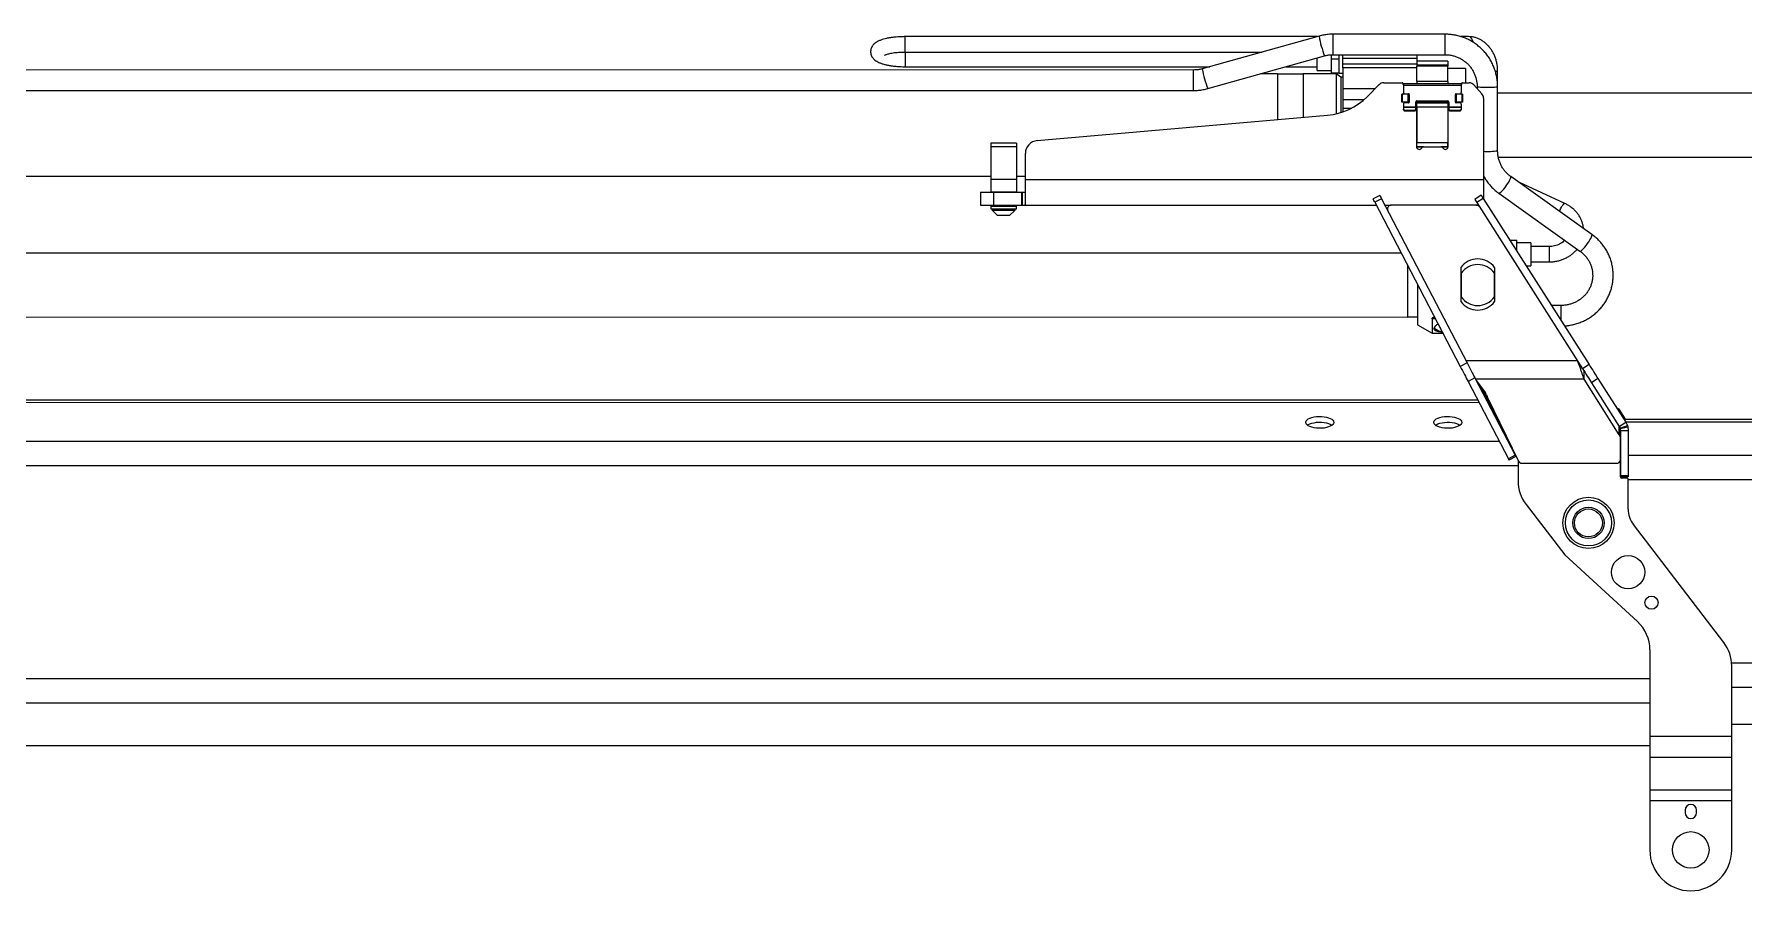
# Model space of a CAD drawing. Header units: millimetres. Extents: x 157 to 416, y 629 to 713.
# Drawn here: x 345.88 to 372.6, y 699.93 to 713.32 of the extents above; entities that cross this region are included whole.
import ezdxf

# ---------------------------------------------------------------- set-up
doc = ezdxf.new("R2010")
doc.units = ezdxf.units.MM

msp = doc.modelspace()

# ---------------------------------------------------------------- linework, layer by layer
at = {"color": 7, "linetype": 'Continuous', "lineweight": 15}
for p, q in [((365.932, 713.278), (359.492, 713.278)), ((365.961, 713.286), (364.137, 712.775)), ((367.932, 713.316), (366.184, 713.316)), ((368.299, 713.278), (368.179, 713.278)), ((359.492, 713.038), (365.075, 713.038)), ((364.223, 712.467), (366.047, 712.978)), ((365.932, 712.748), (365.932, 712.946)), ((366.152, 712.995), (366.152, 712.928)), ((366.272, 712.928), (366.152, 712.928)), ((366.152, 712.928), (366.152, 712.708)), ((366.184, 712.996), (367.932, 712.996)), ((366.272, 712.996), (366.272, 712.928)), ((366.272, 712.928), (366.272, 712.818)), ((366.332, 712.942), (366.332, 712.996)), ((366.332, 712.942), (367.492, 712.942)), ((366.332, 712.847), (366.332, 712.942)), ((367.492, 712.996), (367.492, 712.942)), ((367.492, 712.942), (367.492, 712.897)), ((367.972, 712.897), (367.492, 712.897)), ((367.492, 712.897), (367.492, 712.831)), ((367.972, 712.897), (367.972, 712.831)), ((364, 712.757), (325.091, 712.758)), ((359.492, 712.808), (364.254, 712.808)), ((365.312, 712.697), (365.046, 712.697)), ((365.712, 712.692), (365.312, 712.692)), ((365.441, 712.808), (365.932, 712.808)), ((366.231, 712.697), (365.712, 712.697)), ((365.932, 712.748), (366.152, 712.748)), ((366.272, 712.708), (366.152, 712.708)), ((366.302, 712.647), (366.231, 712.697)), ((366.272, 712.818), (366.272, 712.708)), ((366.272, 712.708), (366.332, 712.708)), ((366.332, 712.647), (366.302, 712.647)), ((367.492, 712.847), (366.332, 712.847)), ((367.492, 712.789), (366.332, 712.789)), ((366.332, 712.789), (366.332, 712.468)), ((367.972, 712.831), (367.492, 712.831)), ((367.492, 712.831), (367.492, 712.817)), ((367.972, 712.817), (367.492, 712.817)), ((367.972, 712.831), (367.972, 712.817)), ((368.252, 712.779), (367.972, 712.779)), ((368.753, 712.397), (368.752, 712.738)), ((325.091, 712.438), (364, 712.437)), ((366.714, 712.34), (366.903, 712.528)), ((366.973, 712.557), (367.262, 712.557)), ((367.257, 712.257), (367.257, 712.377)), ((367.267, 712.377), (367.257, 712.377)), ((367.267, 712.257), (367.267, 712.377)), ((367.352, 712.377), (367.267, 712.377)), ((367.272, 712.547), (367.272, 712.537)), ((367.282, 712.547), (367.282, 712.522)), ((367.282, 712.547), (368.182, 712.547)), ((367.282, 712.522), (368.182, 712.522)), ((367.282, 712.522), (367.282, 712.405)), ((367.302, 712.385), (367.362, 712.385)), ((367.352, 712.257), (367.352, 712.377)), ((367.362, 712.377), (367.352, 712.377)), ((367.362, 712.257), (367.362, 712.377)), ((367.372, 712.377), (367.362, 712.377)), ((367.372, 712.375), (367.372, 712.255)), ((367.972, 712.577), (367.492, 712.577)), ((367.492, 712.577), (367.492, 712.547)), ((367.972, 712.577), (367.972, 712.547)), ((368.102, 712.377), (368.092, 712.377)), ((368.092, 712.255), (368.092, 712.375)), ((368.102, 712.385), (368.162, 712.385)), ((368.102, 712.257), (368.102, 712.377)), ((368.112, 712.377), (368.102, 712.377)), ((368.112, 712.257), (368.112, 712.377)), ((368.197, 712.377), (368.112, 712.377)), ((368.182, 712.547), (368.182, 712.522)), ((368.182, 712.522), (368.182, 712.405)), ((368.192, 712.537), (368.192, 712.547)), ((368.197, 712.257), (368.197, 712.377)), ((368.202, 712.557), (368.307, 712.557)), ((368.207, 712.257), (368.207, 712.377)), ((368.382, 712.524), (368.506, 712.386)), ((368.432, 712.498), (368.432, 712.468)), ((368.752, 711.495), (368.752, 712.498)), ((410.672, 712.395), (368.752, 712.397)), ((366.332, 712.294), (366.332, 712.163)), ((366.332, 712.163), (366.332, 712.107)), ((366.332, 712.101), (366.332, 712.107)), ((367.267, 712.257), (367.257, 712.257)), ((367.352, 712.257), (367.267, 712.257)), ((367.282, 712.225), (367.282, 712.184)), ((367.282, 712.225), (367.282, 712.225)), ((367.282, 712.184), (367.472, 712.184)), ((367.282, 712.184), (367.282, 712.174)), ((367.282, 712.174), (367.282, 712.143)), ((367.282, 712.174), (367.472, 712.174)), ((367.282, 712.133), (367.282, 712.143)), ((367.362, 712.245), (367.302, 712.245)), ((367.302, 712.245), (367.302, 712.245)), ((367.362, 712.245), (367.302, 712.245)), ((367.302, 712.129), (367.302, 712.119)), ((367.302, 712.129), (367.452, 712.129)), ((367.302, 712.119), (367.452, 712.119)), ((367.362, 712.257), (367.352, 712.257)), ((367.372, 712.257), (367.362, 712.257)), ((367.362, 712.245), (367.362, 712.245)), ((367.452, 712.119), (367.452, 712.129)), ((367.472, 712.184), (367.472, 712.257)), ((367.992, 712.257), (367.472, 712.257)), ((367.472, 712.174), (367.472, 712.184)), ((367.472, 712.143), (367.472, 712.174)), ((367.472, 712.143), (367.472, 712.133)), ((367.487, 712.237), (367.487, 711.557)), ((367.492, 712.277), (367.972, 712.277)), ((367.492, 712.257), (367.492, 712.237)), ((367.972, 712.237), (367.492, 712.237)), ((367.492, 712.177), (367.492, 712.237)), ((367.972, 712.237), (367.492, 712.237)), ((367.972, 712.177), (367.492, 712.177)), ((367.492, 712.177), (367.492, 711.617)), ((367.972, 712.257), (367.972, 712.237)), ((367.972, 712.237), (367.972, 712.177)), ((367.972, 712.177), (367.972, 711.617)), ((367.977, 711.557), (367.977, 712.237)), ((367.992, 712.257), (367.992, 712.184)), ((367.992, 712.184), (368.182, 712.184)), ((367.992, 712.184), (367.992, 712.174)), ((367.992, 712.174), (367.992, 712.143)), ((367.992, 712.174), (368.182, 712.174)), ((367.992, 712.133), (367.992, 712.143)), ((368.012, 712.129), (368.012, 712.119)), ((368.012, 712.129), (368.162, 712.129)), ((368.012, 712.119), (368.162, 712.119)), ((368.102, 712.257), (368.092, 712.257)), ((368.162, 712.245), (368.102, 712.245)), ((368.102, 712.245), (368.102, 712.245)), ((368.162, 712.245), (368.102, 712.245)), ((368.197, 712.257), (368.112, 712.257)), ((368.162, 712.245), (368.162, 712.245)), ((368.162, 712.119), (368.162, 712.129)), ((368.182, 712.225), (368.182, 712.184)), ((368.182, 712.225), (368.182, 712.225)), ((368.182, 712.184), (368.182, 712.174)), ((368.182, 712.174), (368.182, 712.143)), ((368.182, 712.143), (368.182, 712.133)), ((368.207, 712.257), (368.197, 712.257)), ((368.532, 712.319), (368.532, 711.045)), ((361.555, 711.654), (366.094, 712.051)), ((361.232, 711.616), (360.832, 711.616)), ((360.832, 711.616), (360.832, 711.556)), ((361.232, 711.556), (360.832, 711.556)), ((360.832, 711.556), (360.832, 711.048)), ((361.232, 711.616), (361.232, 711.556)), ((361.232, 711.556), (361.232, 711.048)), ((367.972, 711.617), (367.492, 711.617)), ((367.492, 711.557), (367.492, 711.617)), ((367.492, 711.557), (367.596, 711.557)), ((367.492, 711.538), (367.492, 711.557)), ((367.596, 711.557), (367.868, 711.557)), ((367.868, 711.557), (367.972, 711.557)), ((367.972, 711.557), (367.972, 711.617)), ((367.972, 711.538), (367.972, 711.557)), ((361.372, 711.046), (361.372, 711.454)), ((368.762, 711.397), (410.672, 711.395)), ((322.798, 711.099), (360.832, 711.098)), ((361.232, 711.048), (360.832, 711.048)), ((360.832, 711.048), (360.832, 710.848)), ((361.232, 711.098), (361.372, 711.098)), ((361.372, 711.046), (368.532, 711.045)), ((370.225, 710.188), (368.957, 711.092)), ((369.805, 710.669), (369.082, 711.003)), ((360.672, 710.846), (360.672, 710.646)), ((361.232, 710.848), (360.832, 710.848)), ((360.872, 710.846), (360.872, 710.646)), ((360.872, 710.846), (361.312, 710.846)), ((360.892, 710.848), (360.892, 710.846)), ((361.172, 710.846), (361.172, 710.848)), ((361.312, 710.846), (361.312, 710.646)), ((361.312, 710.846), (361.327, 710.846)), ((361.327, 710.646), (361.327, 710.846)), ((366.912, 710.798), (366.806, 710.743)), ((366.94, 710.745), (366.834, 710.69)), ((366.94, 710.745), (368.275, 708.181)), ((368.496, 710.8), (368.394, 710.736)), ((368.394, 710.736), (368.427, 710.685)), ((368.528, 710.75), (368.427, 710.685)), ((368.528, 710.75), (370.182, 708.153)), ((368.771, 710.832), (370.039, 709.927)), ((360.832, 710.628), (360.832, 710.588)), ((360.852, 710.588), (360.852, 710.568)), ((360.852, 710.568), (360.938, 710.482)), ((360.872, 710.646), (361.312, 710.646)), ((360.892, 710.646), (360.892, 710.628)), ((361.126, 710.482), (361.212, 710.568)), ((361.172, 710.628), (361.172, 710.646)), ((361.212, 710.568), (361.212, 710.588)), ((361.232, 710.588), (361.232, 710.628)), ((361.312, 710.646), (361.327, 710.646)), ((361.327, 710.646), (366.857, 710.645)), ((366.834, 710.69), (368.168, 708.125)), ((366.992, 710.645), (367.091, 710.645)), ((368.419, 710.645), (367.091, 710.645)), ((368.419, 710.645), (368.452, 710.645)), ((368.427, 710.685), (370.081, 708.088)), ((368.944, 710.097), (369.052, 710.097)), ((369.052, 709.927), (369.052, 710.097)), ((369.272, 710.057), (369.052, 710.057)), ((369.557, 709.998), (369.272, 709.998)), ((367.246, 709.897), (327.094, 709.898)), ((369.199, 709.697), (369.272, 709.697)), ((369.272, 709.758), (369.557, 709.758)), ((368.177, 709.665), (368.177, 709.145)), ((368.182, 709.583), (368.182, 709.21)), ((368.702, 709.21), (368.702, 709.583)), ((368.707, 709.145), (368.707, 709.665)), ((327.448, 708.898), (367.342, 708.897)), ((367.342, 708.902), (367.502, 708.902)), ((369.738, 709.076), (369.594, 709.076)), ((367.502, 708.777), (367.727, 708.647)), ((367.727, 708.647), (367.897, 708.647)), ((368.275, 708.181), (368.168, 708.125)), ((370.003, 708.21), (368.26, 708.21)), ((370.024, 708.162), (370.003, 708.21)), ((370.038, 708.123), (370.024, 708.162)), ((370.182, 708.153), (370.081, 708.088)), ((368.396, 707.948), (368.29, 707.892)), ((368.29, 707.892), (368.921, 706.68)), ((368.375, 707.988), (368.396, 707.942)), ((368.396, 707.948), (369.027, 706.736)), ((368.417, 707.907), (368.561, 707.712)), ((368.442, 707.873), (368.557, 707.663)), ((368.455, 707.855), (368.87, 707.07)), ((370.105, 707.927), (370.105, 708.05)), ((370.654, 707.055), (370.105, 707.927)), ((370.32, 707.936), (370.219, 707.871)), ((370.219, 707.871), (370.654, 707.189)), ((370.32, 707.936), (370.755, 707.254)), ((328.265, 707.605), (368.44, 707.604)), ((368.52, 707.767), (368.656, 707.511)), ((368.575, 707.604), (368.588, 707.604)), ((368.577, 707.681), (368.587, 707.654)), ((368.592, 707.642), (369.078, 706.644)), ((370.75, 707.301), (370.65, 707.458)), ((370.725, 707.301), (412.95, 707.299)), ((370.654, 707.189), (370.755, 707.254)), ((370.654, 707.189), (370.666, 707.163)), ((370.666, 707.163), (370.78, 707.201)), ((370.666, 707.163), (370.669, 707.154)), ((370.669, 707.154), (370.785, 707.183)), ((370.669, 707.154), (370.672, 707.125)), ((370.672, 706.997), (370.672, 707.138)), ((370.672, 707.125), (370.792, 707.125)), ((370.672, 707.125), (370.672, 706.417)), ((370.672, 706.658), (370.672, 706.997)), ((370.755, 707.254), (370.78, 707.201)), ((370.78, 707.201), (370.785, 707.183)), ((370.785, 707.183), (370.792, 707.125)), ((370.792, 707.125), (370.792, 706.417)), ((369.027, 706.736), (368.921, 706.68)), ((369.037, 706.717), (368.93, 706.662)), ((369.072, 706.657), (369.072, 706.649)), ((369.072, 706.649), (369.072, 706.334)), ((369.135, 706.615), (370.612, 706.615)), ((370.672, 706.4), (370.672, 706.658)), ((370.792, 706.417), (370.672, 706.417)), ((370.672, 706.417), (370.672, 706.4)), ((370.792, 706.4), (370.672, 706.4)), ((370.772, 706.38), (370.692, 706.38)), ((370.792, 706.417), (370.792, 706.4)), ((370.792, 705.897), (370.792, 706.36)), ((369.196, 705.969), (369.801, 705.18)), ((372.288, 703.811), (370.874, 705.653)), ((369.801, 705.18), (370.937, 704.139)), ((371.132, 703.696), (371.132, 702.348)), ((372.412, 702.348), (372.412, 703.446)), ((414.652, 702.526), (372.412, 702.528)), ((371.132, 702.197), (330.892, 702.198)), ((371.132, 702.348), (372.412, 702.348)), ((371.132, 702.02), (372.412, 702.02)), ((371.132, 702.02), (371.132, 701.507)), ((372.412, 701.507), (372.412, 702.02)), ((371.132, 701.507), (372.412, 701.507)), ((371.132, 701.344), (371.131, 700.572)), ((371.132, 701.344), (372.412, 701.344)), ((371.682, 701.191), (371.682, 701.151)), ((371.862, 701.151), (371.862, 701.191)), ((372.411, 700.571), (372.412, 701.344))]:
    msp.add_line(p, q, dxfattribs=at)
at = {"color": 8, "linetype": 'Continuous', "lineweight": 15}
for p, q in [((359.492, 713.038), (359.492, 712.97)), ((364, 712.437), (364, 712.757)), ((366.332, 712.468), (366.843, 712.468)), ((366.332, 712.294), (366.665, 712.294)), ((366.332, 712.163), (366.476, 712.163)), ((366.332, 712.107), (366.35, 712.107)), ((367.487, 712.163), (367.492, 712.163)), ((367.487, 712.107), (367.492, 712.107)), ((367.487, 711.687), (367.492, 711.687)), ((367.487, 711.631), (367.492, 711.631)), ((367.596, 711.557), (367.492, 711.557)), ((367.972, 711.557), (367.868, 711.557)), ((369.557, 709.998), (369.557, 709.758)), ((367.782, 708.867), (367.727, 708.867)), ((369.738, 709.076), (369.738, 708.849)), ((370.024, 708.178), (370.024, 708.162)), ((370.038, 708.156), (370.038, 708.123)), ((370.105, 707.927), (368.407, 707.927)), ((328.285, 707.566), (368.46, 707.564)), ((368.596, 707.564), (368.609, 707.564)), ((370.65, 707.418), (370.65, 707.458)), ((370.654, 707.055), (370.654, 707.187)), ((370.75, 707.261), (412.975, 707.26)), ((328.601, 706.96), (368.776, 706.959)), ((368.911, 706.959), (368.925, 706.959)), ((370.672, 706.74), (370.672, 706.74)), ((370.792, 706.74), (413.036, 706.738)), ((328.799, 706.58), (369.072, 706.578)), ((370.792, 706.359), (413.036, 706.358)), ((414.652, 703.487), (372.41, 703.488)), ((371.132, 703.242), (330.888, 703.244)), ((414.652, 703.106), (372.412, 703.108)), ((371.132, 702.861), (330.892, 702.863))]:
    msp.add_line(p, q, dxfattribs=at)
at = {"color": 8, "linetype": 'Continuous', "lineweight": 15, "flags": 128}
for points in [[(359.492, 713.038), (359.492, 713.039), (359.492, 713.047), (359.492, 713.062), (359.492, 713.082), (359.492, 713.108), (359.492, 713.137), (359.492, 713.167), (359.492, 713.196), (359.492, 713.223), (359.492, 713.246), (359.492, 713.264), (359.492, 713.275), (359.492, 713.278)], [(366.184, 712.996), (366.184, 712.998), (366.184, 713.006), (366.184, 713.022), (366.184, 713.043), (366.184, 713.07), (366.184, 713.101), (366.184, 713.135), (366.184, 713.169), (366.184, 713.203), (366.184, 713.235), (366.184, 713.263), (366.184, 713.286), (366.184, 713.303), (366.184, 713.314), (366.184, 713.316)], [(367.932, 712.996), (367.932, 712.998), (367.932, 713.006), (367.932, 713.022), (367.932, 713.043), (367.932, 713.07), (367.932, 713.101), (367.932, 713.135), (367.932, 713.169), (367.932, 713.203), (367.932, 713.235), (367.932, 713.263), (367.932, 713.286), (367.932, 713.303), (367.932, 713.314), (367.932, 713.316)], [(368.369, 713.19), (368.368, 713.196), (368.36, 713.223), (368.349, 713.246), (368.334, 713.263), (368.317, 713.274), (368.299, 713.278)], [(359.492, 712.97), (359.492, 712.941), (359.492, 712.911), (359.492, 712.882), (359.492, 712.856), (359.492, 712.834), (359.492, 712.819), (359.492, 712.81), (359.492, 712.808)], [(368.717, 712.738), (368.732, 712.738), (368.745, 712.738), (368.752, 712.738), (368.752, 712.738)], [(368.432, 712.498), (368.435, 712.496), (368.445, 712.494), (368.463, 712.492), (368.486, 712.49), (368.514, 712.489), (368.546, 712.488), (368.58, 712.488), (368.614, 712.488), (368.648, 712.489), (368.679, 712.489), (368.706, 712.491), (368.727, 712.492), (368.742, 712.494), (368.751, 712.496), (368.752, 712.498)], [(368.771, 710.832), (368.773, 710.831), (368.782, 710.833), (368.794, 710.841), (368.81, 710.854), (368.828, 710.873), (368.847, 710.896), (368.868, 710.922), (368.888, 710.949), (368.908, 710.978), (368.925, 711.005), (368.939, 711.031), (368.95, 711.053), (368.957, 711.071), (368.96, 711.084), (368.958, 711.092), (368.957, 711.092)], [(369.719, 710.549), (369.723, 710.559), (369.735, 710.586), (369.749, 710.612), (369.763, 710.634), (369.777, 710.652), (369.789, 710.664), (369.799, 710.67), (369.805, 710.669)], [(370.039, 709.927), (370.041, 709.926), (370.05, 709.928), (370.062, 709.936), (370.077, 709.95), (370.096, 709.968), (370.115, 709.991), (370.136, 710.017), (370.156, 710.045), (370.176, 710.073), (370.193, 710.101), (370.207, 710.126), (370.218, 710.149), (370.225, 710.167), (370.228, 710.18), (370.226, 710.187), (370.225, 710.188)]]:
    msp.add_lwpolyline(points, dxfattribs=at)
at = {"color": 7, "linetype": 'Continuous', "lineweight": 15, "flags": 128}
for points in [[(365.312, 712.697), (365.312, 712.697), (365.312, 712.692), (365.312, 712.68), (365.312, 712.661), (365.312, 712.635), (365.312, 712.602), (365.312, 712.564), (365.312, 712.52), (365.312, 712.47), (365.312, 712.415), (365.312, 712.355), (365.312, 712.292), (365.312, 712.225), (365.312, 712.155), (365.312, 712.083), (365.312, 712.01), (365.312, 711.982)], [(365.712, 712.697), (365.712, 712.697), (365.712, 712.692), (365.712, 712.68), (365.712, 712.661), (365.712, 712.635), (365.712, 712.602), (365.712, 712.564), (365.712, 712.519), (365.712, 712.47), (365.712, 712.415), (365.712, 712.355), (365.712, 712.292), (365.712, 712.225), (365.712, 712.155), (365.712, 712.083), (365.712, 712.017)], [(366.231, 712.697), (366.231, 712.697), (366.231, 712.692), (366.231, 712.68), (366.231, 712.66), (366.231, 712.635), (366.231, 712.602), (366.231, 712.564), (366.231, 712.519), (366.231, 712.47), (366.231, 712.415), (366.231, 712.355), (366.231, 712.292), (366.231, 712.225), (366.231, 712.155), (366.231, 712.083), (366.231, 712.072)], [(366.302, 712.647), (366.302, 712.645), (366.302, 712.637), (366.302, 712.621), (366.302, 712.599), (366.302, 712.57), (366.302, 712.534), (366.302, 712.493), (366.302, 712.447), (366.302, 712.395), (366.302, 712.338), (366.302, 712.278), (366.302, 712.213), (366.302, 712.146), (366.302, 712.091)], [(367.492, 712.577), (367.492, 712.619), (367.492, 712.659), (367.492, 712.697), (367.492, 712.732), (367.492, 712.761), (367.492, 712.785), (367.492, 712.803), (367.492, 712.814), (367.492, 712.817)], [(367.972, 712.577), (367.972, 712.619), (367.972, 712.659), (367.972, 712.697), (367.972, 712.732), (367.972, 712.761), (367.972, 712.785), (367.972, 712.803), (367.972, 712.814), (367.972, 712.817)], [(368.252, 712.779), (368.252, 712.775), (368.252, 712.765), (368.252, 712.748), (368.252, 712.724), (368.252, 712.696), (368.252, 712.663), (368.252, 712.626), (368.252, 712.588), (368.252, 712.557)], [(366.332, 712.468), (366.332, 712.448), (366.332, 712.426), (366.332, 712.404), (366.332, 712.381), (366.332, 712.359), (366.332, 712.336), (366.332, 712.315), (366.332, 712.294)], [(361.232, 711.048), (361.232, 711.009), (361.232, 710.971), (361.232, 710.936), (361.232, 710.906), (361.232, 710.881), (361.232, 710.863), (361.232, 710.851), (361.232, 710.848)], [(361.372, 710.655), (361.372, 710.671), (361.372, 710.693), (361.372, 710.721), (361.372, 710.756), (361.372, 710.796), (361.372, 710.84), (361.372, 710.888), (361.372, 710.939), (361.372, 710.992), (361.372, 711.046)], [(368.532, 711.045), (368.532, 710.988), (368.532, 710.933), (368.532, 710.879), (368.532, 710.829), (368.532, 710.783), (368.532, 710.743)], [(360.672, 710.846), (360.676, 710.846), (360.687, 710.846), (360.706, 710.846), (360.73, 710.846), (360.761, 710.846), (360.795, 710.846), (360.833, 710.846), (360.872, 710.846)], [(366.912, 710.798), (366.914, 710.796), (366.917, 710.789), (366.924, 710.777), (366.931, 710.762), (366.94, 710.745)], [(368.496, 710.8), (368.496, 710.8), (368.498, 710.797), (368.503, 710.789), (368.51, 710.778), (368.518, 710.765), (368.528, 710.75)], [(360.672, 710.646), (360.676, 710.646), (360.687, 710.646), (360.706, 710.646), (360.73, 710.646), (360.761, 710.646), (360.795, 710.646), (360.833, 710.646), (360.872, 710.646)], [(360.832, 710.628), (360.834, 710.628), (360.843, 710.628), (360.859, 710.628), (360.881, 710.628), (360.908, 710.628), (360.94, 710.628), (360.976, 710.628), (361.013, 710.628), (361.051, 710.628), (361.088, 710.628), (361.124, 710.628), (361.156, 710.628), (361.183, 710.628), (361.205, 710.628), (361.221, 710.628), (361.23, 710.628), (361.232, 710.628)], [(360.832, 710.588), (360.834, 710.588), (360.843, 710.588), (360.859, 710.588), (360.881, 710.588), (360.908, 710.588), (360.94, 710.588), (360.976, 710.588), (361.013, 710.588), (361.051, 710.588), (361.088, 710.588), (361.124, 710.588), (361.156, 710.588), (361.183, 710.588), (361.205, 710.588), (361.221, 710.588), (361.23, 710.588), (361.232, 710.588)], [(360.852, 710.568), (360.852, 710.568), (360.858, 710.568), (360.87, 710.568), (360.89, 710.568), (360.915, 710.568), (360.945, 710.568), (360.978, 710.568), (361.014, 710.568), (361.05, 710.568), (361.086, 710.568), (361.119, 710.568), (361.149, 710.568), (361.174, 710.568), (361.194, 710.568), (361.206, 710.568), (361.212, 710.568), (361.212, 710.568)], [(361.126, 710.482), (361.125, 710.482), (361.117, 710.482), (361.103, 710.482), (361.083, 710.482), (361.058, 710.482), (361.032, 710.482), (361.005, 710.482), (360.981, 710.482), (360.961, 710.482), (360.946, 710.482), (360.939, 710.482), (360.938, 710.482)], [(369.272, 710.057), (369.272, 710.053), (369.272, 710.042), (369.272, 710.024), (369.272, 710.001), (369.272, 709.972), (369.272, 709.939), (369.272, 709.904), (369.272, 709.867), (369.272, 709.831), (369.272, 709.797), (369.272, 709.766), (369.272, 709.74), (369.272, 709.719), (369.272, 709.705), (369.272, 709.697), (369.272, 709.697)], [(367.342, 709.713), (367.342, 709.7), (367.342, 709.651), (367.342, 709.598), (367.342, 709.543), (367.342, 709.485), (367.342, 709.426), (367.342, 709.367), (367.342, 709.308), (367.342, 709.251), (367.342, 709.195), (367.342, 709.142), (367.342, 709.093), (367.342, 709.048), (367.342, 709.008), (367.342, 708.974), (367.342, 708.945), (367.342, 708.923), (367.342, 708.907), (367.342, 708.899), (367.342, 708.897)], [(367.502, 709.406), (367.502, 709.364), (367.502, 709.298), (367.502, 709.234), (367.502, 709.171), (367.502, 709.111), (367.502, 709.054), (367.502, 709.001), (367.502, 708.952), (367.502, 708.909), (367.502, 708.871), (367.502, 708.839), (367.502, 708.813), (367.502, 708.794), (367.502, 708.782), (367.502, 708.777), (367.502, 708.777)], [(367.727, 708.867), (367.727, 708.818), (367.727, 708.774), (367.727, 708.736), (367.727, 708.704), (367.727, 708.679), (367.727, 708.661), (367.727, 708.65), (367.727, 708.647)], [(367.887, 708.666), (367.854, 708.673), (367.824, 708.683), (367.799, 708.695), (367.78, 708.709), (367.767, 708.724), (367.764, 708.732)], [(368.168, 708.125), (368.185, 708.094), (368.201, 708.062), (368.217, 708.031), (368.233, 708.001), (368.248, 707.972), (368.263, 707.944), (368.277, 707.917), (368.29, 707.892)], [(368.275, 708.181), (368.291, 708.149), (368.308, 708.118), (368.324, 708.087), (368.34, 708.056), (368.355, 708.027), (368.369, 707.999), (368.383, 707.973), (368.396, 707.948)], [(370.081, 708.088), (370.1, 708.059), (370.118, 708.03), (370.137, 708.001), (370.154, 707.973), (370.172, 707.946), (370.188, 707.919), (370.204, 707.895), (370.219, 707.871)], [(370.182, 708.153), (370.201, 708.123), (370.219, 708.094), (370.238, 708.065), (370.256, 708.037), (370.273, 708.01), (370.29, 707.984), (370.305, 707.959), (370.32, 707.936)], [(366.192, 707.251), (366.188, 707.235), (366.178, 707.219), (366.161, 707.204), (366.137, 707.19), (366.109, 707.179), (366.076, 707.17), (366.04, 707.163), (366.001, 707.159), (365.962, 707.159), (365.923, 707.161), (365.885, 707.166), (365.851, 707.174), (365.82, 707.184), (365.794, 707.197), (365.774, 707.211), (365.76, 707.227), (365.753, 707.243), (365.753, 707.26), (365.76, 707.276), (365.774, 707.292), (365.794, 707.306), (365.82, 707.319), (365.851, 707.329), (365.885, 707.337), (365.923, 707.342), (365.962, 707.344), (366.001, 707.344), (366.04, 707.34), (366.076, 707.333), (366.109, 707.324), (366.137, 707.313), (366.161, 707.299), (366.178, 707.284), (366.188, 707.268), (366.192, 707.251)], [(368.192, 707.251), (368.188, 707.235), (368.178, 707.219), (368.161, 707.204), (368.137, 707.19), (368.109, 707.179), (368.076, 707.17), (368.04, 707.163), (368.001, 707.159), (367.962, 707.159), (367.923, 707.161), (367.885, 707.166), (367.851, 707.174), (367.82, 707.184), (367.794, 707.197), (367.774, 707.211), (367.76, 707.227), (367.753, 707.243), (367.753, 707.26), (367.76, 707.276), (367.774, 707.292), (367.794, 707.306), (367.82, 707.319), (367.851, 707.329), (367.885, 707.337), (367.923, 707.342), (367.962, 707.344), (368.001, 707.344), (368.04, 707.34), (368.076, 707.333), (368.109, 707.324), (368.137, 707.313), (368.161, 707.299), (368.178, 707.284), (368.188, 707.268), (368.192, 707.251)], [(365.78, 707.206), (365.794, 707.216), (365.82, 707.228), (365.851, 707.238), (365.885, 707.246), (365.923, 707.252), (365.962, 707.254), (366.001, 707.253), (366.04, 707.249), (366.076, 707.243), (366.109, 707.234), (366.137, 707.222), (366.161, 707.209), (366.164, 707.206)], [(367.78, 707.206), (367.794, 707.215), (367.82, 707.228), (367.851, 707.238), (367.885, 707.246), (367.923, 707.251), (367.962, 707.254), (368.001, 707.253), (368.04, 707.249), (368.076, 707.243), (368.109, 707.233), (368.137, 707.222), (368.161, 707.208), (368.164, 707.206)], [(369.027, 706.736), (369.029, 706.732), (369.031, 706.728), (369.033, 706.725), (369.034, 706.722), (369.035, 706.72), (369.036, 706.719), (369.036, 706.718), (369.037, 706.717)], [(371.132, 702.348), (371.132, 702.3), (371.132, 702.253), (371.132, 702.207), (371.132, 702.163), (371.132, 702.122), (371.132, 702.084), (371.132, 702.05), (371.132, 702.02)], [(372.412, 702.02), (372.412, 702.05), (372.412, 702.084), (372.412, 702.122), (372.412, 702.163), (372.412, 702.207), (372.412, 702.253), (372.412, 702.3), (372.412, 702.348)], [(371.132, 701.507), (371.132, 701.492), (371.132, 701.475), (371.132, 701.456), (371.132, 701.436), (371.132, 701.414), (371.132, 701.391), (371.132, 701.368), (371.132, 701.344)], [(372.412, 701.344), (372.412, 701.367), (372.412, 701.391), (372.412, 701.414), (372.412, 701.436), (372.412, 701.456), (372.412, 701.475), (372.412, 701.492), (372.412, 701.507)]]:
    msp.add_lwpolyline(points, dxfattribs=at)
at = {"color": 7, "linetype": 'Continuous', "lineweight": 15}
for centre, radius in [((370.172, 705.68), 0.4), ((370.172, 705.68), 0.36), ((370.172, 705.68), 0.245), ((370.172, 705.68), 0.218), ((370.792, 704.91), 0.26), ((371.157, 704.434), 0.102), ((371.771, 700.571), 0.285)]:
    msp.add_circle(centre, radius, dxfattribs=at)
at = {"color": 8, "linetype": 'Continuous', "lineweight": 15}
for centre, radius, start, end in [((367.524, 713.557), 1.586, 189.8509, 201.4291), ((365.704, 713.048), 1.591, 189.8666, 201.4134), ((368.602, 712.487), 1.003, 266.0062, 278.6136)]:
    msp.add_arc(centre, radius, start, end, dxfattribs=at)
at = {"color": 7, "linetype": 'Continuous', "lineweight": 15}
for centre, radius, start, end in [((335.748, 712.828), 30.584, 359.9267, 0.0358), ((366.007, 713.047), 1, 274.9976, 314.9976), ((366.973, 712.457), 0.1, 89.9976, 134.9976), ((367.262, 712.547), 0.01, 359.9976, 89.9976), ((367.282, 712.537), 0.01, 179.9976, 269.9976), ((367.302, 712.405), 0.02, 180.0222, 269.9642), ((367.312, 712.367), 0.02, 119.8961, 149.9976), ((367.362, 712.375), 0.00997, 359.8394, 90.1333), ((368.102, 712.375), 0.01, 89.9473, 179.9434), ((368.162, 712.405), 0.02, 269.9618, 359.9835), ((368.152, 712.367), 0.02, 29.9976, 60.0991), ((368.182, 712.537), 0.01, 269.9976, 359.9976), ((368.202, 712.547), 0.01, 89.9976, 179.9976), ((368.202, 712.424), 0.047, 263.8572, 276.0882), ((368.307, 712.457), 0.1, 41.9848, 89.9976), ((368.432, 712.319), 0.1, 359.9976, 41.9848), ((367.302, 712.225), 0.02, 89.9538, 180.0462), ((367.302, 712.225), 0.02, 89.9616, 180.0521), ((367.3, 712.147), 0.018, 190.4364, 277.5381), ((367.3, 712.136), 0.0179, 190.4267, 277.5478), ((367.362, 712.255), 0.00999, 269.949, 0.051), ((367.362, 712.255), 0.00999, 269.9763, 0.0237), ((367.454, 712.147), 0.0179, 262.4453, 349.5802), ((367.454, 712.136), 0.018, 262.4619, 349.5636), ((367.492, 712.257), 0.02, 89.9618, 179.9972), ((367.467, 712.237), 0.02, 359.9976, 75.5164), ((367.972, 712.257), 0.02, 0.03, 89.9564), ((367.997, 712.237), 0.02, 104.4751, 179.9976), ((368.01, 712.147), 0.0179, 190.3968, 277.5257), ((368.01, 712.136), 0.0179, 190.4244, 277.4981), ((368.102, 712.255), 0.01, 179.9946, 269.9781), ((368.102, 712.255), 0.00999, 179.9944, 270.0056), ((368.104, 705.201), 7.056, 89.9321, 90.0134), ((368.162, 712.225), 0.02, 359.9479, 90.0384), ((368.162, 712.225), 0.02, 359.9479, 90.0384), ((368.164, 712.147), 0.0179, 262.4698, 349.5898), ((368.164, 712.136), 0.0179, 262.4743, 349.6032), ((361.572, 711.454), 0.2, 94.9976, 179.9976), ((367.527, 711.557), 0.04, 179.9976, 329.9976), ((367.596, 711.517), 0.04, 89.9976, 149.9976), ((367.868, 711.517), 0.04, 29.9976, 89.9976), ((367.937, 711.557), 0.04, 209.9976, 359.9976), ((315.006, 683.735), 58.418, 27.47845, 27.53731), ((367.091, 710.585), 0.06, 89.9976, 207.4976), ((368.419, 710.585), 0.06, 32.4976, 89.9976), ((368.187, 709.665), 0.01, 144.047, 179.9976), ((368.442, 709.48), 0.325, 35.9482, 144.047), ((368.442, 709.397), 0.32, 35.6567, 144.3385), ((368.697, 709.665), 0.01, 359.9976, 35.9482), ((368.442, 709.397), 0.263, 172.0837, 187.9115), ((368.442, 709.397), 0.263, 352.0837, 7.9115), ((368.187, 709.145), 0.01, 179.9976, 215.9482), ((368.442, 709.33), 0.325, 215.9482, 324.047), ((368.442, 709.397), 0.32, 215.6567, 324.3385), ((368.697, 709.145), 0.01, 324.047, 359.9976), ((367.873, 708.745), 0.0294, 174.2815, 240.7246), ((368.431, 708.313), 0.2, 207.4976, 211.0542), ((368.465, 707.641), 0.119, 19.6794, 36.6733), ((368.693, 707.691), 0.113, 199.4748, 206.0107), ((370.61, 707.42), 0.0553, 43.4989, 86.1314), ((370.564, 706.996), 0.108, 0.5296, 32.9482), ((370.573, 707.139), 0.0992, 359.9236, 11.6425), ((357.22, 700.585), 13.193, 27.4263, 27.5159), ((369.13, 706.677), 0.0621, 212.4496, 274.0049), ((370.619, 706.668), 0.0536, 261.9593, 348.562), ((369.672, 706.334), 0.6, 179.9976, 217.4976), ((370.692, 706.4), 0.02, 179.9976, 269.9976), ((370.772, 706.36), 0.02, 359.9976, 89.9976), ((371.192, 705.897), 0.4, 179.9976, 217.4976), ((370.532, 703.696), 0.6, 359.9976, 47.4976), ((371.812, 703.446), 0.6, 359.9976, 37.4976), ((371.772, 701.191), 0.09, 359.9976, 179.9976), ((371.772, 701.151), 0.09, 179.9976, 359.9976), ((371.771, 700.571), 0.64, 179.9976, 359.9976)]:
    msp.add_arc(centre, radius, start, end, dxfattribs=at)
for points, knots in [([(359.492, 713.278), (359.482, 713.278), (359.454, 713.278), (359.408, 713.276), (359.353, 713.273), (359.301, 713.267), (359.25, 713.26), (359.201, 713.25), (359.155, 713.239), (359.112, 713.224), (359.072, 713.208), (359.038, 713.189), (359.011, 713.168), (358.99, 713.146), (358.972, 713.121), (358.96, 713.095), (358.953, 713.065), (358.951, 713.034), (358.956, 713.004), (358.967, 712.976), (358.981, 712.951), (359, 712.929), (359.022, 712.91), (359.049, 712.891), (359.083, 712.874), (359.123, 712.858), (359.169, 712.844), (359.218, 712.833), (359.269, 712.824), (359.321, 712.817), (359.375, 712.812), (359.429, 712.809), (359.468, 712.808), (359.489, 712.808), (359.492, 712.808)], [0, 0, 0, 0, 0.018652, 0.054061, 0.089557, 0.125243, 0.161242, 0.19776, 0.235067, 0.273633, 0.314216, 0.35152, 0.382434, 0.409618, 0.434716, 0.458671, 0.482068, 0.507447, 0.53173, 0.555377, 0.579113, 0.6038, 0.630515, 0.660728, 0.696063, 0.736318, 0.77674, 0.815343, 0.852614, 0.889059, 0.925002, 0.960635, 0.994183, 1, 1, 1, 1]), ([(366.184, 713.316), (366.17, 713.316), (366.132, 713.316), (366.07, 713.31), (366.009, 713.299), (365.973, 713.289), (365.961, 713.286)], [0, 0, 0, 0, 0.186526, 0.505846, 0.82524, 1, 1, 1, 1]), ([(368.752, 712.498), (368.752, 712.512), (368.751, 712.55), (368.745, 712.611), (368.732, 712.682), (368.713, 712.751), (368.687, 712.819), (368.656, 712.884), (368.62, 712.946), (368.578, 713.004), (368.531, 713.059), (368.479, 713.109), (368.423, 713.155), (368.364, 713.195), (368.301, 713.23), (368.235, 713.26), (368.167, 713.283), (368.097, 713.301), (368.026, 713.312), (367.971, 713.316), (367.939, 713.316), (367.932, 713.316)], [0, 0, 0, 0, 0.032748, 0.088626, 0.144513, 0.200404, 0.256296, 0.312182, 0.368075, 0.423961, 0.479861, 0.535759, 0.591651, 0.647552, 0.703456, 0.759362, 0.815267, 0.871174, 0.927089, 0.982991, 1, 1, 1, 1]), ([(368.752, 712.738), (368.752, 712.749), (368.752, 712.78), (368.747, 712.83), (368.736, 712.888), (368.719, 712.944), (368.698, 712.998), (368.672, 713.048), (368.641, 713.095), (368.605, 713.138), (368.566, 713.176), (368.524, 713.208), (368.479, 713.235), (368.432, 713.256), (368.383, 713.27), (368.339, 713.277), (368.311, 713.278), (368.299, 713.278)], [0, 0, 0, 0, 0.039924, 0.110896, 0.181968, 0.253113, 0.324305, 0.395505, 0.466633, 0.537569, 0.608207, 0.67838, 0.747956, 0.816891, 0.885166, 0.952868, 1, 1, 1, 1]), ([(359.17, 712.987), (359.17, 712.987), (359.169, 712.986), (359.172, 712.988), (359.179, 712.992), (359.193, 712.998), (359.212, 713.005), (359.238, 713.012), (359.269, 713.019), (359.305, 713.025), (359.346, 713.031), (359.389, 713.035), (359.435, 713.037), (359.469, 713.038), (359.488, 713.038), (359.492, 713.038)], [0, 0, 0, 0, 0.005141, 0.071116, 0.141752, 0.218338, 0.301029, 0.38914, 0.481738, 0.577717, 0.676163, 0.776344, 0.877707, 0.974708, 1, 1, 1, 1]), ([(366.047, 712.978), (366.055, 712.98), (366.082, 712.987), (366.127, 712.995), (366.165, 712.996), (366.184, 712.996)], [0, 0, 0, 0, 0.1866761, 0.5924713, 1, 1, 1, 1]), ([(367.932, 712.996), (367.941, 712.996), (367.968, 712.996), (368.014, 712.991), (368.069, 712.978), (368.122, 712.96), (368.173, 712.936), (368.22, 712.906), (368.265, 712.871), (368.305, 712.832), (368.34, 712.788), (368.37, 712.741), (368.394, 712.69), (368.413, 712.637), (368.426, 712.582), (368.431, 712.535), (368.432, 712.507), (368.432, 712.498)], [0, 0, 0, 0, 0.032751, 0.104257, 0.175813, 0.247355, 0.318888, 0.390448, 0.462002, 0.53358, 0.605149, 0.676733, 0.748331, 0.819934, 0.891542, 0.963165, 1, 1, 1, 1]), ([(364.137, 712.775), (364.129, 712.773), (364.102, 712.766), (364.057, 712.758), (364.019, 712.757), (364, 712.757)], [0, 0, 0, 0, 0.186543, 0.592469, 1, 1, 1, 1]), ([(364, 712.437), (364.014, 712.437), (364.053, 712.437), (364.114, 712.443), (364.175, 712.454), (364.211, 712.464), (364.223, 712.467)], [0, 0, 0, 0, 0.186541, 0.505887, 0.825307, 1, 1, 1, 1]), ([(368.957, 711.092), (368.951, 711.097), (368.929, 711.113), (368.895, 711.143), (368.858, 711.185), (368.826, 711.23), (368.8, 711.279), (368.779, 711.331), (368.763, 711.384), (368.754, 711.439), (368.753, 711.477), (368.752, 711.495)], [0, 0, 0, 0, 0.054072, 0.1726989, 0.2913137, 0.4098077, 0.5281922, 0.6464421, 0.7645659, 0.8825673, 1, 1, 1, 1]), ([(368.532, 711.103), (368.542, 711.085), (368.564, 711.045), (368.605, 710.99), (368.651, 710.935), (368.701, 710.887), (368.742, 710.853), (368.766, 710.836), (368.771, 710.832)], [0, 0, 0, 0, 0.172886, 0.36855, 0.564144, 0.759673, 0.94482, 1, 1, 1, 1]), ([(361.327, 710.846), (361.333, 710.846), (361.345, 710.846), (361.36, 710.846), (361.368, 710.847), (361.371, 710.849), (361.372, 710.85), (361.372, 710.85)], [0, 0, 0, 0, 0.279872, 0.540102, 0.777228, 0.88976, 1, 1, 1, 1]), ([(361.327, 710.646), (361.333, 710.646), (361.347, 710.646), (361.361, 710.647), (361.37, 710.65), (361.371, 710.653), (361.372, 710.655)], [0, 0, 0, 0, 0.208667, 0.447962, 0.715688, 1, 1, 1, 1]), ([(370.094, 710.281), (370.093, 710.289), (370.092, 710.314), (370.082, 710.356), (370.065, 710.406), (370.043, 710.454), (370.014, 710.499), (369.98, 710.542), (369.942, 710.581), (369.898, 710.616), (369.853, 710.646), (369.82, 710.662), (369.805, 710.669)], [0, 0, 0, 0, 0.0460984, 0.1520182, 0.2580093, 0.3642348, 0.4708095, 0.5778395, 0.6853397, 0.7933326, 0.9017793, 1, 1, 1, 1]), ([(369.799, 710.099), (369.794, 710.093), (369.781, 710.078), (369.754, 710.057), (369.72, 710.036), (369.682, 710.019), (369.642, 710.007), (369.6, 709.999), (369.571, 709.998), (369.557, 709.998)], [0, 0, 0, 0, 0.091584, 0.246012, 0.398472, 0.549621, 0.700063, 0.849974, 1, 1, 1, 1]), ([(369.557, 709.758), (369.568, 709.758), (369.599, 709.758), (369.649, 709.764), (369.707, 709.776), (369.763, 709.793), (369.816, 709.816), (369.866, 709.844), (369.913, 709.876), (369.955, 709.914), (369.983, 709.941), (369.994, 709.958), (369.995, 709.959)], [0, 0, 0, 0, 0.0662343, 0.1819462, 0.2977616, 0.41357, 0.5294052, 0.6451152, 0.7606521, 0.8759393, 0.9908278, 1, 1, 1, 1]), ([(369.796, 708.759), (369.815, 708.76), (369.857, 708.763), (369.923, 708.776), (369.993, 708.794), (370.061, 708.819), (370.126, 708.849), (370.188, 708.885), (370.247, 708.926), (370.302, 708.971), (370.352, 709.022), (370.398, 709.076), (370.438, 709.134), (370.473, 709.195), (370.502, 709.259), (370.526, 709.325), (370.543, 709.392), (370.554, 709.461), (370.559, 709.531), (370.558, 709.601), (370.55, 709.67), (370.536, 709.738), (370.516, 709.805), (370.49, 709.87), (370.458, 709.933), (370.42, 709.992), (370.377, 710.048), (370.33, 710.1), (370.279, 710.147), (370.243, 710.175), (370.225, 710.188)], [0, 0, 0, 0, 0.028334, 0.064641, 0.100941, 0.137234, 0.173512, 0.209778, 0.24603, 0.282251, 0.318443, 0.354611, 0.390742, 0.426841, 0.462909, 0.498943, 0.53495, 0.570933, 0.606898, 0.64285, 0.678796, 0.714738, 0.750688, 0.786648, 0.822625, 0.858624, 0.894648, 0.930707, 0.96679, 1, 1, 1, 1]), ([(370.039, 709.927), (370.046, 709.922), (370.068, 709.906), (370.101, 709.876), (370.137, 709.836), (370.169, 709.792), (370.195, 709.746), (370.215, 709.696), (370.229, 709.645), (370.237, 709.592), (370.239, 709.539), (370.235, 709.486), (370.224, 709.434), (370.208, 709.383), (370.185, 709.334), (370.157, 709.288), (370.123, 709.245), (370.084, 709.207), (370.042, 709.172), (369.995, 709.142), (369.946, 709.118), (369.893, 709.099), (369.839, 709.085), (369.787, 709.078), (369.753, 709.077), (369.738, 709.076)], [0, 0, 0, 0, 0.0206, 0.065159, 0.109787, 0.154542, 0.199434, 0.244465, 0.289627, 0.334908, 0.380279, 0.4257, 0.471122, 0.516496, 0.561785, 0.606965, 0.652007, 0.696928, 0.741718, 0.786383, 0.830935, 0.875399, 0.919798, 0.964127, 1, 1, 1, 1]), ([(367.727, 708.867), (367.728, 708.871), (367.729, 708.879), (367.74, 708.89), (367.754, 708.895), (367.765, 708.895), (367.768, 708.895)], [0, 0, 0, 0, 0.208971, 0.469283, 0.889664, 1, 1, 1, 1]), ([(367.89, 708.66), (367.873, 708.661), (367.835, 708.665), (367.791, 708.677), (367.764, 708.697), (367.759, 708.725), (367.777, 708.756), (367.801, 708.779), (367.82, 708.788), (367.823, 708.789)], [0, 0, 0, 0, 0.1452211, 0.3134174, 0.4842233, 0.651087, 0.8137745, 0.9781374, 1, 1, 1, 1]), ([(370.105, 707.927), (370.099, 707.941), (370.088, 707.969), (370.071, 708.017), (370.055, 708.068), (370.043, 708.105), (370.038, 708.123)], [0, 0, 0, 0, 0.250001, 0.499992, 0.749985, 1, 1, 1, 1])]:
    msp.add_open_spline(points, degree=3, knots=knots, dxfattribs=at)

doc.saveas('drawing.dxf')
